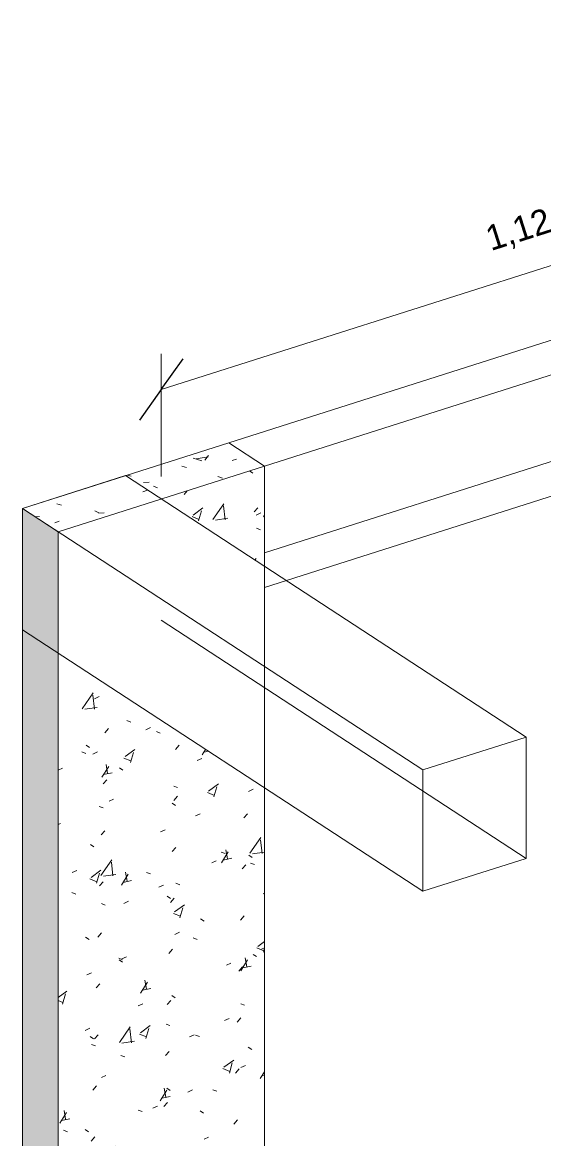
# Model space of a CAD drawing. Header units: metres. Extents: x 15 to 69.3, y -12.4 to 16.4.
# Drawn here: x 48.419 to 49.043, y -8.253 to -6.919 of the extents above; entities that cross this region are included whole.
import ezdxf

# ---------------------------------------------------------------- set-up
doc = ezdxf.new("R2010")
doc.units = ezdxf.units.M
for name, color, linetype, lineweight in [('A-ANNO-DIMS', 7, 'Continuous', 5), ('A-ANNO-DIMS-20', 7, 'Continuous', 5), ('A-WALL', 7, 'Continuous', 9), ('S-COLS', 7, 'Continuous', 5)]:
    doc.layers.add(name, color=color, linetype=linetype, lineweight=lineweight)
doc.styles.add('Century Gothic_1', font='GOTHIC.TTF', dxfattribs={"height": 0.03})
doc.dimstyles.new('Setores_1_5', dxfattribs={"dimscale": 0.3048, "dimtxt": 0.031325, "dimasz": 0.208333, "dimexe": 0.15748, "dimexo": 0.098425, "dimgap": 0.114829, "dimtad": 1, "dimrnd": 0.01, "dimzin": 0, "dimdsep": 46, "dimtxsty": 'Century Gothic_1', "dimblk1": 'OBLIQUE', "dimblk2": 'OBLIQUE', "dimsah": 1, "dimcen": 0.09, "dimazin": 0, "dimtfac": 1, "dimtdec": 4, "dimtix": 1, "dimtmove": 0, "dimatfit": 3, "dimfxl": 1, "dimtvp": 1, "dimtolj": 1, "dimtzin": 0, "dimarcsym": 2})

# ---------------------------------------------------------------- blocks, each defined once
blk = doc.blocks.new('Pilar retangular - 15 x 30 cm-3622251-3D_DT_02')
at = {"layer": 'S-COLS', "true_color": 0xa2a2a2}
h = blk.add_hatch(dxfattribs=at)
h.set_pattern_fill('FP_18', color=253, style=0, pattern_type=2)
h.set_pattern_definition([(28.522, (-5.971, -7.642), (0.1457442, -0.0058132), [0.01115, -0.12264]), (357.715, (-5.971, -7.642), (-0.0281935, 0.0696995), [0.01216, -0.13371]), (112.024, (-5.959, -7.643), (0.117552, 0.063883), [0.00627, -0.06892]), (25.42, (-5.971, -7.624), (0.216859, -0.015338), [0.01752, -0.19276]), (104.312, (-5.953, -7.625), (0.189922, 0.09026), [0.00908, -0.0999]), (355.955, (-5.971, -7.624), (0.1899206, 0.090268), [0.01812, -0.19929]), (9.929, (-5.951, -7.628), (0.121289, -0.0373052), [0.01444, -0.15889]), (342.903, (-5.951, -7.628), (0.0494394, 0.0671947), [0.01057, -0.11632]), (53.654, (-5.94, -7.631), (0.17073, 0.02989), [0.00695, -0.07647]), (19.285, (-5.971, -7.642), (0.0024709, 0.03084696), [0.00564, -0.10572, 0.00564, -0.1088, -0.11315]), (19.285, (-5.971, -7.642), (0.0024709, 0.03084696), [-0.22579, 0.00564, -0.10751]), (3.436, (-5.971, -7.642), (0.05345555, 0.0365495), [0.00666, -0.07044, 0.00666, -0.1219, -0.05096]), (3.436, (-5.971, -7.642), (0.05345555, 0.0365495), [-0.20566, 0.00666, -0.0443]), (343.801, (-6.016, -7.642), (0.1084723, -0.00209413), [0.00589, -0.03873, 0.00589, -0.13331, -0.18471]), (343.801, (-6.016, -7.642), (0.1084723, -0.00209413), [-0.18382, 0.00589, -0.17882]), (337.322, (-6.036, -7.642), (0.1185087, 0.009276), [0.00536, -0.04741, 0.00536, -0.07875, -0.11934]), (337.322, (-6.036, -7.642), (0.1185087, 0.009276), [-0.13688, 0.00536, -0.11398])])
h.paths.add_polyline_path([(-7.4944, -7.527), (-7.2484, -7.4487), (-7.291, -7.4208), (-7.537, -7.4991)])
at = {"layer": 'S-COLS', "true_color": 0xc0c0c0}
h = blk.add_hatch(dxfattribs=at)
h.set_pattern_fill('FP_20', color=9, style=0, pattern_type=2)
h.set_pattern_definition([(58.181, (-6.588, -8.344), (0.119521, 0.0266843), [0.01524, -0.1676]), (12.588, (-6.588, -8.344), (-0.023119, 0.128675), [0.01021, -0.11226]), (100.186, (-6.578, -8.341), (0.0963956, 0.155356), [0.01089, -0.11984]), (55.396, (-6.588, -8.307), (0.177833, 0.026666), [0.02285, -0.25139]), (96.333, (-6.574, -8.305), (0.155741, 0.225727), [0.01669, -0.1836]), (8.527, (-6.588, -8.307), (0.155742, 0.225728), [0.01499, -0.16484]), (36.311, (-6.572, -8.311), (0.0994633, -0.041152), [0.01448, -0.15927]), (337.521, (-6.572, -8.311), (0.040544, 0.144042), [0.00897, -0.09867]), (74.279, (-6.563, -8.315), (0.140004, 0.102884), [0.01247, -0.13717]), (49.016, (-6.588, -8.344), (0.0020226, 0.0608477), [0.00665, -0.12477, 0.00665, -0.1284, -0.13354]), (49.016, (-6.588, -8.344), (0.0020226, 0.0608477), [-0.26647, 0.00665, -0.12689]), (24.756, (-6.588, -8.344), (0.0438396, 0.0852749), [0.006, -0.06349, 0.006, -0.10988, -0.04594]), (24.756, (-6.588, -8.344), (0.0438396, 0.0852749), [-0.18538, 0.006, -0.03993]), (339.537, (-6.626, -8.355), (0.0889542, 0.0242304), [0.00495, -0.03255, 0.00495, -0.11205, -0.15525]), (339.537, (-6.626, -8.355), (0.0889542, 0.0242304), [-0.1545, 0.00495, -0.1503]), (325.932, (-6.642, -8.361), (0.0971734, 0.0490307), [0.00489, -0.04331, 0.00489, -0.07193, -0.10901]), (325.932, (-6.642, -8.361), (0.0971734, 0.0490307), [-0.12502, 0.00489, -0.10411])])
h.paths.add_polyline_path([(-7.4944, -9.8521), (-7.2484, -9.7738), (-7.2484, -7.8324), (-7.4944, -7.6717), (-7.4944, -9.8242)])
h.paths.add_polyline_path([(-7.2484, -7.5682), (-7.2484, -7.4487), (-7.3714, -7.4878), (-7.291, -7.5403)])
h = blk.add_hatch(dxfattribs=at)
h.set_pattern_fill('FP_19', color=9, style=0, pattern_type=2)
h.set_pattern_definition([(50.191, (-6.877, -9.035), (0.083417, -0.065852), [0.00876, -0.09633]), (321.711, (-6.877, -9.035), (-0.016129, 0.1465724), [0.00886, -0.09742]), (96.282, (-6.87, -9.041), (0.0672807, 0.0807267), [0.01229, -0.13517]), (44.048, (-6.877, -8.999), (0.124115, -0.111021), [0.0126, -0.13863]), (94.08, (-6.867, -9.009), (0.108695, 0.10514), [0.01806, -0.19866]), (318.186, (-6.877, -8.999), (0.108692, 0.105142), [0.01388, -0.15265]), (356.769, (-6.865, -9.016), (0.06942, -0.1181705), [0.00816, -0.08971]), (300.432, (-6.865, -9.016), (0.028298, 0.1126535), [0.01142, -0.12563]), (75.9, (-6.859, -9.026), (0.097709, -0.0055197), [0.00968, -0.10647]), (28.362, (-6.877, -9.035), (0.0014111, 0.0592755), [0.00346, -0.0649, 0.00346, -0.06679, -0.06946]), (28.362, (-6.877, -9.035), (0.0014111, 0.0592755), [-0.13861, 0.00346, -0.066]), (335.836, (-6.877, -9.035), (0.0305944, 0.0513342), [0.00417, -0.0441, 0.00417, -0.07633, -0.03191]), (335.836, (-6.877, -9.035), (0.0305944, 0.0513342), [-0.12877, 0.00417, -0.02774]), (301.31, (-6.903, -9.019), (0.062079, -0.0446406), [0.00623, -0.04096, 0.00623, -0.14099, -0.19534]), (301.31, (-6.903, -9.019), (0.062079, -0.0446406), [-0.1944, 0.00623, -0.18912]), (295.695, (-6.914, -9.011), (0.0678189, -0.0262065), [0.00653, -0.05774, 0.00653, -0.09591, -0.14535]), (295.695, (-6.914, -9.011), (0.0678189, -0.0262065), [-0.16671, 0.00653, -0.13882])])
h.paths.add_polyline_path([(-7.4944, -10.1191), (-7.4944, -7.527), (-7.537, -7.4991), (-7.537, -10.0912)])
at = {"layer": 'S-COLS'}
for p, q in [((-7.291, -7.4208), (-7.537, -7.4991)), ((-7.2484, -7.4487), (-7.291, -7.4208)), ((-7.4944, -7.527), (-7.2484, -7.4487)), ((-7.2484, -7.4487), (-7.2484, -7.5682)), ((-7.537, -7.4991), (-7.4944, -7.527)), ((-7.537, -10.0912), (-7.537, -7.4991)), ((-7.4944, -7.527), (-7.4944, -10.1191)), ((-7.2484, -7.8324), (-7.2484, -9.7738))]:
    blk.add_line(p, q, dxfattribs=at)
at = {"layer": 'S-COLS', "color": 8, "true_color": 0x808080}
blk.add_line((-7.2484, -7.5682), (-7.2484, -7.8324), dxfattribs=at)
blk = doc.blocks.new('DIMBLOCK61-3D_DT_02')
at = {"layer": 'A-ANNO-DIMS-20'}
for p, q in [((49.5015, -7.0656), (49.5015, -7.0229)), ((49.5015, -7.0656), (48.5849, -7.3573)), ((49.5015, -7.0656), (49.5015, -7.3904)), ((48.5849, -7.3573), (48.5849, -7.3146)), ((48.5849, -7.3573), (48.5849, -7.4611))]:
    blk.add_line(p, q, dxfattribs=at)
at = {"layer": 'A-ANNO-DIMS-20', "lineweight": 25}
for p, q in [((49.5015, -7.0656), (49.5276, -7.029)), ((49.5015, -7.0656), (49.4755, -7.1021)), ((48.5849, -7.3573), (48.6109, -7.3208)), ((48.5849, -7.3573), (48.5589, -7.3938))]:
    blk.add_line(p, q, dxfattribs=at)
at = {"layer": 'A-ANNO-DIMS-20', "color": 0, "insert": (48.9686, -7.1637), "char_height": 0.03, "width": 0.158714, "attachment_point": 1, "rotation": 17.6539, "line_spacing_factor": 0.984502, "style": 'Century Gothic_1'}
blk.add_mtext('1,12 m', dxfattribs=at)
blk = doc.blocks.new('_Oblique')
at = {"color": 0, "linetype": 'ByBlock', "lineweight": -2}
blk.add_line((-0.5, -0.5), (0.5, 0.5), dxfattribs=at)

msp = doc.modelspace()

# ---------------------------------------------------------------- linework, layer by layer
at = {"layer": 'A-WALL'}
for p, q in [((50.2407, -6.9194), (48.6653, -7.4208)), ((48.7079, -7.4487), (50.2834, -6.9473)), ((48.7079, -7.5934), (49.5006, -7.3411)), ((48.6653, -7.4208), (48.7079, -7.4487)), ((48.7079, -7.4487), (48.7079, -7.5934)), ((48.5423, -7.46), (48.4193, -7.4991)), ((49.0198, -7.7719), (48.5423, -7.46)), ((48.4193, -7.4991), (48.8967, -7.8111)), ((48.4193, -7.6438), (48.4193, -7.4991)), ((48.4193, -7.6438), (48.8967, -7.9558)), ((48.8967, -7.8111), (49.0198, -7.7719)), ((49.0198, -7.9166), (49.0198, -7.7719)), ((48.8967, -7.8111), (48.8967, -7.9558)), ((48.8967, -7.9558), (49.0198, -7.9166))]:
    msp.add_line(p, q, dxfattribs=at)
at = {"layer": 'A-WALL', "color": 8, "true_color": 0x808080}
for p, q in [((49.5006, -7.2997), (48.7079, -7.5519)), ((49.0198, -7.9166), (48.5849, -7.6325))]:
    msp.add_line(p, q, dxfattribs=at)

# ---------------------------------------------------------------- block references
at = {"layer": 'S-COLS'}
msp.add_blockref('Pilar retangular - 15 x 30 cm-3622251-3D_DT_02', (55.9563, 0), dxfattribs=at)

# ---------------------------------------------------------------- dimensions: what is measured, and where the dimension line sits
at = {"layer": 'A-ANNO-DIMS'}
dim = msp.add_linear_dim(base=(48.5472, -7.3693), p1=(49.5015, -7.4171), p2=(48.5849, -7.4878), angle=17.6539, dimstyle='Setores_1_5', override={"dimpost": '<>', "dimfxl": 0.919366}, dxfattribs=at)
dim.commit()
dim.dimension.update_dxf_attribs({"geometry": 'DIMBLOCK61-3D_DT_02', "text_midpoint": (48.9582, -7.1852)})

doc.saveas('drawing.dxf')
